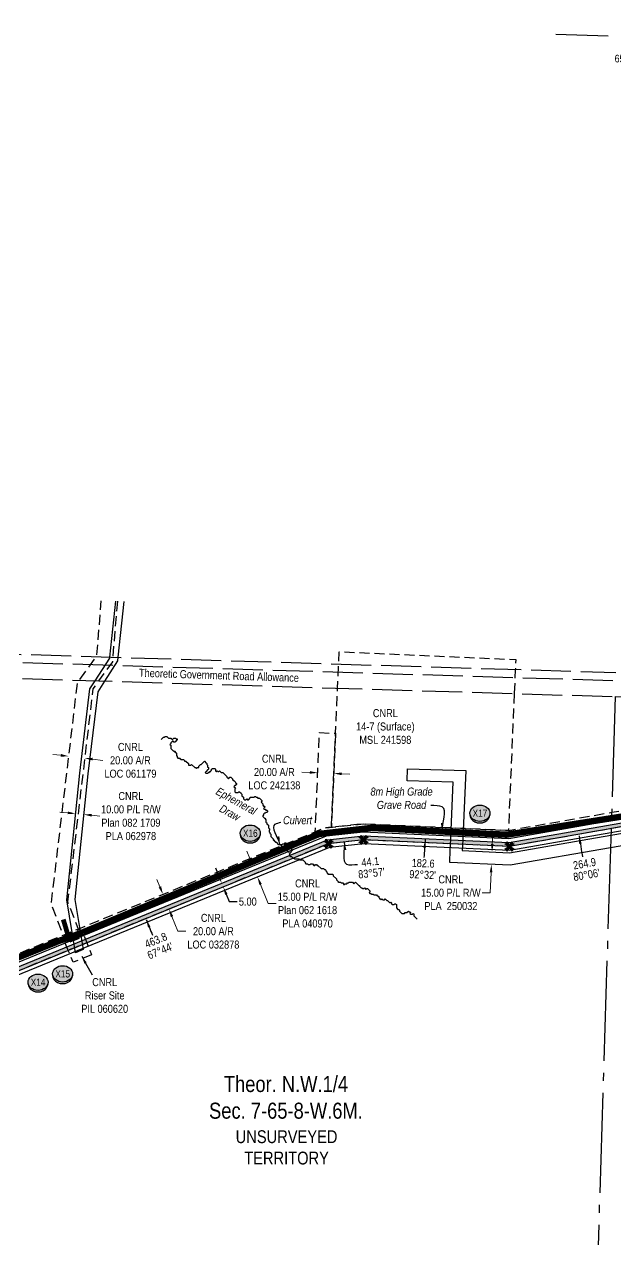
# Model space of a CAD drawing. Extents: x 355593 to 361635, y 6051593 to 6055416.
# Drawn here: x 357454 to 358194, y 6053814 to 6055332 of the extents above; entities that cross this region are included whole.
import ezdxf
from ezdxf.enums import TextEntityAlignment as Align

# ---------------------------------------------------------------- set-up
doc = ezdxf.new("R2010")
doc.units = 0
doc.header["$LTSCALE"] = 5
doc.header["$PDMODE"] = 34
doc.header["$PDSIZE"] = 0.03
for name, pattern in [('foc-ACCESSROAD', [3.75, 2.5, -1.25]), ('foc-QUARTERLINE', [33, 25, -3, 2, -3]), ('foc-TOPO-ephemeral', [6.25, 3.125, -0.625, 0.625, -0.625, 0.625, -0.625]), ('foc-UNSURVEYED', [12.5, 10, -2.5])]:
    doc.linetypes.add(name, pattern=pattern)
doc.layers.get('Defpoints').update_dxf_attribs({"color": 9})
for name, color, linetype in [('10', 1, 'Continuous'), ('9', 3, 'Continuous'), ('AS-ROADS', 254, 'Continuous'), ('C-AR', 13, 'foc-ACCESSROAD'), ('C-RW', 13, 'Continuous'), ('C-SYMBOL', 7, 'Continuous'), ('C-WS', 13, 'foc-ACCESSROAD'), ('C-WS-S', 8, 'Continuous'), ('L-BD', 7, 'Continuous'), ('L-MON', 1, 'Continuous'), ('L-QSEC', 8, 'foc-QUARTERLINE'), ('L-ROAD-T', 7, 'Continuous'), ('L-SECLBL', 7, 'Continuous'), ('L-UNS-T', 3, 'Continuous'), ('L-USEC', 7, 'foc-UNSURVEYED'), ('P-CROSSINGS', 250, 'Continuous'), ('P-PROPOSED', 10, 'Continuous'), ('P-PROPOSED-H', 21, 'Continuous'), ('P-TXT', 4, 'Continuous'), ('T-DRAW', 143, 'foc-TOPO-ephemeral'), ('T-WATER-T', 170, 'Continuous')]:
    doc.layers.add(name, color=color, linetype=linetype)
for name, color, linetype, lineweight in [('AS-GENERAL', 48, 'Continuous', 18), ('C-AR-T', 13, 'Continuous', 9), ('C-RW-T', 13, 'Continuous', 9), ('C-WS-T', 13, 'Continuous', 9), ('T-TEXT', 48, 'Continuous', 18)]:
    doc.layers.add(name, color=color, linetype=linetype, lineweight=lineweight)
doc.styles.add('175L', font='ARIALN.TTF', dxfattribs={"height": 20})
doc.styles.add('80CG', font='ARIALN.TTF', dxfattribs={"height": 10})
doc.styles.add('80L', font='ARIALN.TTF', dxfattribs={"height": 10})
doc.styles.add('80LS', font='ARIALNI.TTF', dxfattribs={"height": 10})
doc.styles.add('Crossing', font='ARIALN.TTF', dxfattribs={"height": 10})
doc.styles.add('foc-LtypeFont', font='ARIALN.TTF', dxfattribs={"height": 7.35})
doc.styles.add('SIMPLEX', font='ARIALN.TTF')
doc.linetypes.add('foc-TOPO-flowdirection-NOLINE', pattern='A,0,[">",foc-LtypeFont,S=0.3,R=0,X=0,Y=-0.945],-20,[">",foc-LtypeFont,S=0.3,R=0,X=0,Y=-0.945],0', length=20)
doc.dimstyles.new('Compass 5 000', dxfattribs={"dimscale": 5, "dimtxt": 9, "dimasz": 2, "dimexe": 0.2, "dimexo": 0.0625, "dimgap": 0.5, "dimtad": 0, "dimtih": 1, "dimtoh": 1, "dimzin": 0, "dimdsep": 46, "dimtxsty": '80CG', "dimcen": 0.1, "dimse1": 1, "dimse2": 1, "dimclrd": 256, "dimclrt": 256, "dimaunit": 1, "dimadec": 4, "dimazin": 0, "dimtfac": 0.06, "dimtofl": 0, "dimtmove": 0, "dimatfit": 1, "dimfxl": 0.2, "dimtolj": 1, "dimtzin": 0, "dimlwd": -1, "dimarcsym": 0})

# ---------------------------------------------------------------- blocks, each defined once
blk = doc.blocks.new('L-SECLBL')
at = {"layer": '9', "color": 7}
for p, q in [((-5.1, -27.8), (-12.3, -27.8)), ((20.7, -27.8), (13.5, -27.8))]:
    blk.add_line(p, q, dxfattribs=at)
at = {"layer": '10', "color": 2, "style": 'SIMPLEX'}
blk.add_attdef('SEC', text='', height=30, dxfattribs=at).set_placement((0, 0), align=Align.MIDDLE)
at = {"layer": '10', "color": 5, "style": '80L'}
blk.add_attdef('TWP', text='', height=9.5, dxfattribs=at).set_placement((-14.4, -27.4), align=Align.MIDDLE_RIGHT)
blk.add_attdef('RGE', text='', height=9.5, dxfattribs=at).set_placement((3.6, -27.4), align=Align.MIDDLE_CENTER)
blk.add_attdef('MER', text='', height=9.5, dxfattribs=at).set_placement((23.2, -27.4), align=Align.MIDDLE_LEFT)
blk = doc.blocks.new('*D419')
at = {"layer": 'C-AR-T', "transparency": 16777216}
for p, q in [((357624, 6054254.7), (357620.2, 6054263.9)), ((357639, 6054217.6), (357646.5, 6054199.2)), ((357646.5, 6054199.2), (357656.5, 6054199.2))]:
    blk.add_line(p, q, dxfattribs=at)
for points in [[(357625.5, 6054255.3), (357622.4, 6054254), (357627.7, 6054245.4)], [(357640.6, 6054218.2), (357637.5, 6054217), (357635.3, 6054226.9)]]:
    blk.add_solid(points, dxfattribs=at)
at = {"layer": 'Defpoints', "color": 0, "transparency": 16777216}
for p in [(357607.8, 6054237.3), (357635.3, 6054226.9), (357615.3, 6054218.8)]:
    blk.add_point(p, dxfattribs=at)
at = {"layer": 'C-AR-T', "transparency": 16777216, "insert": (357690.8, 6054199.2), "char_height": 10, "attachment_point": 5, "style": '80CG'}
blk.add_mtext('\\A1;CNRL\\P20.00 A/R\\PLOC 032878', dxfattribs=at)
blk = doc.blocks.new('*D423')
at = {"layer": 'C-AR-T', "transparency": 16777216}
for p, q in [((357500.2, 6054418.9), (357490.2, 6054420)), ((357539.9, 6054414.2), (357552.8, 6054412.6))]:
    blk.add_line(p, q, dxfattribs=at)
for points in [[(357500.4, 6054420.5), (357500, 6054417.2), (357510.1, 6054417.7)], [(357540.1, 6054415.8), (357539.7, 6054412.5), (357530, 6054415.3)]]:
    blk.add_solid(points, dxfattribs=at)
at = {"layer": 'Defpoints', "color": 0, "transparency": 16777216}
for p in [(357512.8, 6054440.1), (357532.6, 6054437.8), (357530, 6054415.3)]:
    blk.add_point(p, dxfattribs=at)
at = {"layer": 'C-AR-T', "transparency": 16777216, "insert": (357587.1, 6054412.6), "char_height": 10, "attachment_point": 5, "style": '80CG'}
blk.add_mtext('\\A1;CNRL\\P20.00 A/R\\PLOC 061179', dxfattribs=at)
blk = doc.blocks.new('*D427')
at = {"layer": 'C-AR-T', "transparency": 16777216}
for p, q in [((357811.3, 6054397.6), (357801.3, 6054398)), ((357851.2, 6054395.8), (357861.2, 6054395.4))]:
    blk.add_line(p, q, dxfattribs=at)
for points in [[(357811.4, 6054399.2), (357811.2, 6054395.9), (357821.3, 6054397.1)], [(357851.3, 6054397.5), (357851.2, 6054394.1), (357841.2, 6054396.2)]]:
    blk.add_solid(points, dxfattribs=at)
at = {"layer": 'Defpoints', "color": 0, "transparency": 16777216}
for p in [(357821.3, 6054397.1), (357821.5, 6054401.4), (357841.4, 6054400.5)]:
    blk.add_point(p, dxfattribs=at)
at = {"layer": 'C-AR-T', "transparency": 16777216, "insert": (357767, 6054398), "char_height": 10, "attachment_point": 5, "style": '80CG'}
blk.add_mtext('\\A1;CNRL\\P20.00 A/R\\PLOC 242138', dxfattribs=at)
blk = doc.blocks.new('*D434')
at = {"layer": 'C-RW-T', "transparency": 16777216}
for p, q in [((357736.5, 6054290.1), (357732.8, 6054299.4)), ((357749.7, 6054257.7), (357759.4, 6054233.9)), ((357759.4, 6054233.9), (357769.4, 6054233.9))]:
    blk.add_line(p, q, dxfattribs=at)
for points in [[(357738.1, 6054290.7), (357735, 6054289.5), (357740.3, 6054280.8)], [(357751.3, 6054258.3), (357748.2, 6054257.1), (357746, 6054267)]]:
    blk.add_solid(points, dxfattribs=at)
at = {"layer": 'Defpoints', "color": 0, "transparency": 16777216}
for p in [(357771.3, 6054293.5), (357777, 6054279.6), (357746, 6054267)]:
    blk.add_point(p, dxfattribs=at)
at = {"layer": 'C-RW-T', "transparency": 16777216, "insert": (357808.5, 6054233.9), "char_height": 10, "attachment_point": 5, "style": '80CG'}
blk.add_mtext('\\A1;CNRL\\P15.00 P/L R/W\\PPlan 062 1618\\PPLA 040970', dxfattribs=at)
blk = doc.blocks.new('*D439')
at = {"layer": 'C-RW-T', "transparency": 16777216}
for p, q in [((357508.9, 6054347.1), (357498.9, 6054348.1)), ((357538.7, 6054344), (357548.7, 6054343))]:
    blk.add_line(p, q, dxfattribs=at)
for points in [[(357509, 6054348.7), (357508.7, 6054345.4), (357518.8, 6054346.1)], [(357538.9, 6054345.7), (357538.5, 6054342.4), (357528.8, 6054345)]]:
    blk.add_solid(points, dxfattribs=at)
at = {"layer": 'Defpoints', "color": 0, "transparency": 16777216}
for p in [(357519.3, 6054350.4), (357529.2, 6054349.4), (357528.8, 6054345)]:
    blk.add_point(p, dxfattribs=at)
at = {"layer": 'C-RW-T', "transparency": 16777216, "insert": (357587.7, 6054343), "char_height": 10, "attachment_point": 5, "style": '80CG'}
blk.add_mtext('\\A1;CNRL\\P10.00 P/L R/W\\PPlan 082 1709\\PPLA 062978', dxfattribs=at)
blk = doc.blocks.new('*D443')
at = {"layer": 'C-RW-T', "transparency": 16777216}
for p, q in [((358039.4, 6054308.3), (358039.9, 6054318.2)), ((358037.8, 6054272.7), (358036.7, 6054247.3)), ((358036.7, 6054247.3), (358026.7, 6054247.3))]:
    blk.add_line(p, q, dxfattribs=at)
for points in [[(358037.7, 6054308.3), (358041.1, 6054308.2), (358039, 6054298.3)], [(358036.2, 6054272.8), (358039.5, 6054272.6), (358038.3, 6054282.7)]]:
    blk.add_solid(points, dxfattribs=at)
at = {"layer": 'Defpoints', "color": 0, "transparency": 16777216}
for p in [(358053.6, 6054297.6), (358038.3, 6054282.7), (358052.9, 6054282)]:
    blk.add_point(p, dxfattribs=at)
at = {"layer": 'C-RW-T', "transparency": 16777216, "insert": (357987.6, 6054247.3), "char_height": 10, "attachment_point": 5, "style": '80CG'}
blk.add_mtext('\\A1;CNRL\\P15.00 P/L R/W\\PPLA  250032', dxfattribs=at)
blk = doc.blocks.new('LABEL_ROAD_THEORETIC')
at = {"layer": 'L-ROAD-T', "style": '80L'}
blk.add_text('Theoretic Government Road Allowance', height=10, dxfattribs=at).set_placement((0, 0), align=Align.MIDDLE_CENTER)
blk = doc.blocks.new('xing2')
h = blk.add_hatch(color=50)
h.dxf.hatch_style = 1
edge = h.paths.add_edge_path()
edge.add_ellipse((0, 0), major_axis=(-12.5, 0), ratio=0.816297, start_angle=0, end_angle=360)
h = blk.add_hatch(color=250)
h.dxf.hatch_style = 1
edge = h.paths.add_edge_path()
edge.add_ellipse((0, -2), major_axis=(-12.5, 0), ratio=0.816297, start_angle=0, end_angle=180)
edge.add_line((12.5, -2), (12.5, 0))
edge.add_ellipse((0, 0), major_axis=(-12.5, 0), ratio=0.816297, start_angle=0, end_angle=180, ccw=False)
edge.add_line((-12.5, 0), (-12.5, -2))
at = {"color": 250}
blk.add_ellipse((0, 0), major_axis=(-12.5, 0), ratio=0.816297, dxfattribs=at)
blk.add_ellipse((0, -2), major_axis=(-12.5, 0), ratio=0.816297, start_param=0, end_param=3.141593, dxfattribs=at)
at = {"color": 250, "style": 'Crossing'}
blk.add_attdef('CROSSING', text='', height=9, dxfattribs=at).set_placement((0.1, 0), align=Align.MIDDLE_CENTER)
at = {"color": 250, "style": 'Crossing', "flags": 1}
for tag, p in [('OWNER', (0.1, -12.5)), ('DESCRIPTION', (0.1, -25.8)), ('LOCATION', (0.1, -39.3)), ('DWG_REF', (0.1, -52.8))]:
    blk.add_attdef(tag, text='', height=9, dxfattribs=at).set_placement(p, align=Align.MIDDLE_CENTER)
blk = doc.blocks.new('TEMP')
h = blk.add_hatch(color=255)
h.dxf.hatch_style = 1
h.paths.add_polyline_path([(0, 0.25), (-0.67, 1.15), (-0.67, 0.67), (-1.15, 0.67), (-0.25, 0), (-1.15, -0.67), (-0.67, -0.67), (-0.67, -1.15), (0, -0.25), (0.67, -1.15), (0.67, -0.67), (1.15, -0.67), (0.25, 0), (1.15, 0.67), (0.67, 0.67), (0.67, 1.15)])
h.paths.add_polyline_path([(0.57, 0.85), (0.57, 0.57), (0.85, 0.57), (0.08, 0), (0.85, -0.57), (0.57, -0.57), (0.57, -0.85), (0, -0.08), (-0.57, -0.85), (-0.57, -0.57), (-0.85, -0.57), (-0.08, 0), (-0.85, 0.57), (-0.57, 0.57), (-0.57, 0.85), (0, 0.08)], flags=16)
h = blk.add_hatch(color=1)
h.dxf.hatch_style = 1
h.paths.add_polyline_path([(0, 0.08), (-0.57, 0.85), (-0.57, 0.57), (-0.85, 0.57), (-0.08, 0), (-0.85, -0.57), (-0.57, -0.57), (-0.57, -0.85), (0, -0.08), (0.57, -0.85), (0.57, -0.57), (0.85, -0.57), (0.08, 0), (0.85, 0.57), (0.57, 0.57), (0.57, 0.85)])
at = {"color": 1}
for p, q in [((-0.08, 0), (0.08, 0)), ((0, 0.08), (0, -0.08))]:
    blk.add_line(p, q, dxfattribs=at)
at = {"color": 255, "flags": 128}
blk.add_lwpolyline([(-0.25, 0), (-1.15, 0.67), (-0.67, 0.67), (-0.67, 1.15), (0, 0.25), (0.67, 1.15), (0.67, 0.67), (1.15, 0.67), (0.25, 0), (1.15, -0.67), (0.67, -0.67), (0.67, -1.15), (0, -0.25), (-0.67, -1.15), (-0.67, -0.67), (-1.15, -0.67)], close=True, dxfattribs=at)
at = {"color": 1, "flags": 128}
blk.add_lwpolyline([(-0.08, 0), (-0.85, 0.57), (-0.57, 0.57), (-0.57, 0.85), (0, 0.08), (0.57, 0.85), (0.57, 0.57), (0.85, 0.57), (0.08, 0), (0.85, -0.57), (0.57, -0.57), (0.57, -0.85), (0, -0.08), (-0.57, -0.85), (-0.57, -0.57), (-0.85, -0.57)], close=True, dxfattribs=at)
blk = doc.blocks.new('*D481')
at = {"layer": 'Defpoints', "color": 0, "transparency": 16777216}
for p in [(357717.2, 6054265.8), (357719.1, 6054261.2), (357703.1, 6054254.7)]:
    blk.add_point(p, dxfattribs=at)
at = {"layer": 'P-TXT', "transparency": 16777216}
for p, q in [((357697.5, 6054268.6), (357693.7, 6054277.8)), ((357706.9, 6054245.4), (357710.7, 6054236.2)), ((357710.7, 6054236.2), (357720.7, 6054236.2))]:
    blk.add_line(p, q, dxfattribs=at)
for points in [[(357699, 6054269.2), (357695.9, 6054267.9), (357701.2, 6054259.3)], [(357708.5, 6054246), (357705.4, 6054244.8), (357703.1, 6054254.7)]]:
    blk.add_solid(points, dxfattribs=at)
at = {"layer": 'P-TXT', "transparency": 16777216, "insert": (357733.8, 6054236.2), "char_height": 10, "attachment_point": 5, "style": '80CG'}
blk.add_mtext('\\A1;5.00', dxfattribs=at)

msp = doc.modelspace()

# ---------------------------------------------------------------- hatches: boundary and pattern name
at = {"layer": 'P-PROPOSED-H'}
h = msp.add_hatch(color=256, dxfattribs=at)
h.dxf.hatch_style = 1
h.paths.add_polyline_path([(358890.644, 6054837.913), (358775.776, 6054680.894), (358719.363, 6054595.314), (358720.642, 6054582.102), (358726.752, 6054444.2), (358706.763, 6054443.653), (358700.924, 6054575.443), (358552.306, 6054439.338), (358502.568, 6054408.773), (358321.722, 6054350.661), (358060.822, 6054305.104), (357878.506, 6054313.182), (357834.693, 6054308.537), (357405.628, 6054132.847), (357201.32, 6054051.822), (357181.661, 6054011.606), (357181.705, 6053981.57), (357208.46, 6053935.181), (357209.254, 6053873.111), (357175.646, 6053813.023), (357155.589, 6053713.558), (357155.871, 6053613.069), (357120.248, 6053539.783), (356976.329, 6053459.385), (356862.534, 6053416.883), (356729.817, 6053324.812), (356485.668, 6053085.555), (356387.542, 6052979.833), (356315.907, 6052954.251), (356311.858, 6052958.113), (356384.71, 6052984.129), (356482.085, 6053089.042), (356726.621, 6053328.678), (356860.199, 6053421.347), (356974.224, 6053463.934), (357116.439, 6053543.381), (357150.87, 6053614.213), (357150.589, 6053714.05), (357170.901, 6053814.779), (357204.239, 6053874.384), (357203.479, 6053933.813), (357176.708, 6053980.229), (357176.661, 6054012.759), (357197.679, 6054055.755), (357403.759, 6054137.483), (357833.458, 6054313.432), (357878.352, 6054318.192), (358060.499, 6054310.122), (358320.522, 6054355.526), (358500.465, 6054413.348), (358549.282, 6054443.347), (358705.443, 6054586.36), (358711.539, 6054448.784), (358721.533, 6054449.058), (358715.654, 6054581.751), (358714.218, 6054596.591), (358771.67, 6054683.747), (358889.198, 6054844.402), (359006.559, 6054780.171), (359037.105, 6054799.378), (359044.215, 6054812.219), (359048.588, 6054809.798), (359040.855, 6054795.831), (359006.734, 6054774.377)])

# ---------------------------------------------------------------- linework, layer by layer
at = {"layer": 'AS-GENERAL', "const_width": 1.5, "flags": 128}
msp.add_lwpolyline([(357773.907, 6054307.759), (357785.88, 6054297.243)], dxfattribs=at)
at = {"layer": 'AS-ROADS', "flags": 128}
for points, const_width in [([(357795.212, 6054309.259), (357823.298, 6054320.771), (357888.188, 6054328.219), (358057.093, 6054319.756), (358237.56, 6054348.152)], 8), ([(357527.892, 6054197.923), (357780.067, 6054302.774)], 8), ([(357780.067, 6054302.774), (357795.212, 6054309.259)], 8), ([(357503.189, 6054213.906), (357509.995, 6054191.223)], 6), ([(357498.965, 6054187.626), (357509.231, 6054190.945), (357527.892, 6054197.923)], 8), ([(357195.567, 6054035.741), (357204.32, 6054053.414), (357216.576, 6054077.467), (357248.826, 6054086.446), (357498.965, 6054187.626)], 8)]:
    msp.add_lwpolyline(points, dxfattribs=dict(at, const_width=const_width))
at = {"layer": 'C-AR', "flags": 128}
for points in [[(358188.158, 6054327.339), (358060.822, 6054305.104), (357878.506, 6054313.182), (357834.693, 6054308.537), (357533.764, 6054185.31), (357527.88, 6054182.902), (357518.385, 6054179.014), (357510.635, 6054175.842), (357405.628, 6054132.847), (357388.175, 6054125.921), (357361.649, 6054115.395), (357357.644, 6054113.806), (357214.604, 6054057.042), (357195.244, 6054049.36), (357176.617, 6054042.446), (357169.187, 6054039.079), (357188.434, 6054057.524), (357207.701, 6054075.815), (357354.274, 6054133.98), (357358.278, 6054135.569), (357388.808, 6054147.685), (357398.152, 6054151.392), (357504.287, 6054194.849), (357515.06, 6054199.261), (357522.799, 6054202.428), (357524.555, 6054203.147), (357829.751, 6054328.121), (357877.892, 6054333.223), (358059.53, 6054325.176), (358188.748, 6054347.74), (358316.92, 6054370.121), (358494.156, 6054427.072), (358540.34, 6054455.453), (358572.18, 6054484.622), (358604.131, 6054513.901), (358699.153, 6054600.985), (358743.415, 6054668.109), (358759.359, 6054692.32), (358870.953, 6054844.877), (358875.766, 6054851.45), (358878.05, 6054850.52), (358893.621, 6054841.982), (358888.681, 6054835.23), (358775.776, 6054680.894), (358720.287, 6054596.717), (358714.399, 6054587.784), (358700.933, 6054575.451), (358632.851, 6054513.095), (358600.881, 6054483.816), (358552.306, 6054439.338), (358502.568, 6054408.773), (358321.722, 6054350.661), (358188.158, 6054327.339)], [(357843.47, 6054446.412), (357838.326, 6054329.03), (357829.751, 6054328.121), (357818.004, 6054323.311), (357823.496, 6054447.291), (357843.47, 6054446.412)]]:
    msp.add_lwpolyline(points, close=True, dxfattribs=at)
msp.add_lwpolyline([(357570.77, 6054611.176), (357564.992, 6054541.471), (357564.524, 6054535.822), (357547.303, 6054511.832), (357540.253, 6054502.016), (357508.651, 6054235.973), (357522.101, 6054200.903), (357514.354, 6054197.752), (357503.571, 6054193.367), (357488.208, 6054233.425), (357521.006, 6054509.495), (357523.213, 6054512.567), (357544.413, 6054542.099), (357545.05, 6054542.99), (357550.752, 6054611.786)], dxfattribs=at)
at = {"layer": 'C-RW'}
for points in [[(357401.831, 6054142.447), (357832.218, 6054318.444), (357878.191, 6054323.296), (358060.149, 6054315.15), (358187.568, 6054337.339), (358355.08, 6054366.51), (358480.437, 6054406.726), (358546.32, 6054447.171), (358708.822, 6054591.415), (358769.651, 6054683.603), (358882.235, 6054836.825), (358895.502, 6054829.557), (358781.959, 6054675.029), (358720.251, 6054581.51), (358701.396, 6054564.774), (358555.288, 6054435.081), (358486.741, 6054393.001), (358358.674, 6054351.915), (358187.689, 6054322.14), (358187.689, 6054322.14), (358061.112, 6054300.097), (357878.645, 6054308.265), (357835.916, 6054303.756), (357407.431, 6054128.536)], [(357578.812, 6054610.931), (357571.538, 6054541.271), (357571.061, 6054536.7), (357554.824, 6054511.602), (357546.181, 6054498.25), (357533.972, 6054395.696), (357517.838, 6054238.817), (357523.859, 6054201.618), (357525.497, 6054191.492), (357527.136, 6054181.365), (357527.955, 6054176.301), (357518.451, 6054172.436), (357517.632, 6054177.5), (357515.993, 6054187.626), (357514.354, 6054197.752), (357507.755, 6054238.525), (357524.033, 6054396.798), (357536.525, 6054501.735), (357543.144, 6054511.959), (357561.364, 6054540.121), (357561.517, 6054541.577), (357568.79, 6054611.236)], [(358361.962, 6054333.943), (358187.104, 6054303.478), (358061.772, 6054281.642), (357986.113, 6054284.993), (357986.81, 6054300.729), (357987.031, 6054305.723), (357987.474, 6054315.711), (357987.916, 6054325.699), (357990.562, 6054385.444), (357932.957, 6054387.197), (357933.414, 6054402.191), (358006.221, 6054399.973), (358002.9, 6054325), (358002.458, 6054315.012), (358002.015, 6054305.024), (358001.794, 6054300.03), (358060.677, 6054297.282), (358187.595, 6054319.135), (358358.363, 6054348.537)]]:
    msp.add_lwpolyline(points, dxfattribs=at)
at = {"layer": 'C-WS', "flags": 128}
for points in [[(358066.813, 6054496.009), (358059.489, 6054325.178), (357877.892, 6054333.223), (357838.326, 6054329.03), (357843.47, 6054446.412), (357845.964, 6054502.728), (357847.3, 6054532.866), (357847.982, 6054548.272), (358068.695, 6054538.495), (358068.148, 6054526.147), (358066.813, 6054496.009)], [(357538.673, 6054169.868), (357515.525, 6054160.451), (357511.758, 6054169.714), (357509.874, 6054174.345), (357506.107, 6054183.606), (357515.993, 6054187.626), (357525.497, 6054191.492), (357529.258, 6054193.02), (357533.025, 6054183.76), (357534.908, 6054179.128), (357538.673, 6054169.868)]]:
    msp.add_lwpolyline(points, close=True, dxfattribs=at)
at = {"layer": 'L-QSEC'}
for p, q in [((358118.862, 6055319.258), (358184.354, 6055317.263)), ((358193.012, 6054492.174), (358168.782, 6053718.214))]:
    msp.add_line(p, q, dxfattribs=at)
at = {"layer": 'L-USEC'}
for p, q in [((357400.576, 6054546.491), (358193.956, 6054522.324)), ((357390.213, 6054536.749), (358193.624, 6054512.278)), ((357389.58, 6054516.646), (358193.012, 6054492.174)), ((358193.012, 6054492.174), (358995.878, 6054467.441))]:
    msp.add_line(p, q, dxfattribs=at)
at = {"layer": 'T-DRAW', "flags": 128}
msp.add_lwpolyline([(357625.5, 6054438.5), (357628.5, 6054441.5), (357629.5, 6054441.5), (357630.5, 6054442.5), (357632.5, 6054442.5), (357634.5, 6054440.5), (357637.5, 6054440.5), (357639.5, 6054438.5), (357641.5, 6054440.5), (357643.5, 6054440.5), (357644.5, 6054439.5), (357645.5, 6054439.5), (357645.5, 6054438.5), (357642.5, 6054435.5), (357641.5, 6054435.5), (357640.5, 6054436.5), (357639.5, 6054436.5), (357637.5, 6054434.5), (357637.5, 6054433.5), (357636.5, 6054432.5), (357637.5, 6054431.5), (357637.5, 6054427.5), (357640.5, 6054424.5), (357641.5, 6054424.5), (357644.5, 6054421.5), (357644.5, 6054418.5), (357645.5, 6054417.5), (357645.5, 6054416.5), (357646.5, 6054415.5), (357648.5, 6054415.5), (357650.5, 6054413.5), (357653.5, 6054413.5), (357654.5, 6054412.5), (357654.5, 6054411.5), (357656.5, 6054411.5), (357659.5, 6054408.5), (357659.5, 6054406.5), (357662.5, 6054406.5), (357663.5, 6054407.5), (357667.5, 6054403.5), (357668.5, 6054403.5), (357669.5, 6054402.5), (357670.5, 6054403.5), (357672.5, 6054403.5), (357672.5, 6054405.5), (357674.5, 6054407.5), (357675.5, 6054407.5), (357679.5, 6054411.5), (357682.5, 6054408.5), (357682.5, 6054407.5), (357683.5, 6054406.5), (357683.5, 6054404.5), (357684.5, 6054403.5), (357684.5, 6054401.5), (357680.5, 6054397.5), (357681.5, 6054396.5), (357683.5, 6054396.5), (357684.5, 6054397.5), (357685.5, 6054397.5), (357686.5, 6054398.5), (357687.5, 6054398.5), (357687.5, 6054399.5), (357688.5, 6054400.5), (357688.5, 6054401.5), (357689.5, 6054402.5), (357692.5, 6054402.5), (357693.5, 6054401.5), (357693.5, 6054399.5), (357694.5, 6054398.5), (357695.5, 6054399.5), (357696.5, 6054398.5), (357697.5, 6054398.5), (357698.5, 6054399.5), (357700.5, 6054397.5), (357702.5, 6054397.5), (357707.5, 6054392.5), (357707.5, 6054391.5), (357709.5, 6054389.5), (357711.5, 6054391.5), (357712.5, 6054391.5), (357714.5, 6054389.5), (357714.5, 6054388.5), (357715.5, 6054387.5), (357716.5, 6054387.5), (357718.5, 6054385.5), (357718.5, 6054384.5), (357719.5, 6054383.5), (357719.5, 6054382.5), (357716.5, 6054379.5), (357718.5, 6054377.5), (357717.5, 6054376.5), (357717.5, 6054373.5), (357718.5, 6054372.5), (357721.5, 6054372.5), (357722.5, 6054373.5), (357723.5, 6054373.5), (357726.5, 6054370.5), (357726.5, 6054368.5), (357728.5, 6054366.5), (357728.5, 6054364.5), (357729.5, 6054363.5), (357731.5, 6054363.5), (357732.5, 6054364.5), (357733.5, 6054363.5), (357734.5, 6054363.5), (357737.5, 6054366.5), (357741.5, 6054366.5), (357742.5, 6054367.5), (357743.5, 6054367.5), (357744.5, 6054366.5), (357745.5, 6054366.5), (357746.5, 6054365.5), (357748.5, 6054365.5), (357751.5, 6054362.5), (357751.5, 6054361.5), (357750.5, 6054360.5), (357752.5, 6054358.5), (357752.5, 6054356.5), (357753.5, 6054355.5), (357754.5, 6054355.5), (357755.5, 6054354.5), (357753.5, 6054352.5), (357754.5, 6054351.5), (357755.5, 6054351.5), (357756.5, 6054350.5), (357757.5, 6054350.5), (357758.5, 6054349.5), (357758.5, 6054348.5), (357757.5, 6054347.5), (357756.5, 6054347.5), (357755.5, 6054346.5), (357754.5, 6054346.5), (357753.5, 6054345.5), (357753.5, 6054344.5), (357752.5, 6054343.5), (357752.5, 6054342.5), (357754.5, 6054340.5), (357755.5, 6054340.5), (357755.5, 6054339.5), (357756.5, 6054338.5), (357756.5, 6054335.5), (357757.5, 6054334.5), (357757.5, 6054333.5), (357759.5, 6054331.5), (357759.5, 6054328.5), (357761.5, 6054326.5), (357760.5, 6054325.5), (357760.5, 6054323.5), (357761.5, 6054322.5), (357761.5, 6054321.5), (357762.5, 6054320.5), (357762.5, 6054317.5), (357765.5, 6054314.5), (357765.5, 6054313.5), (357768.5, 6054310.5), (357769.5, 6054310.5), (357770.5, 6054309.5), (357770.5, 6054308.5), (357771.5, 6054308.5), (357772.5, 6054307.5), (357776.5, 6054307.5), (357777.5, 6054308.5), (357779.5, 6054308.5), (357780.5, 6054309.5), (357781.5, 6054309.5), (357788.5, 6054302.5), (357788.5, 6054301.5), (357789.5, 6054300.5), (357787.5, 6054298.5), (357787.5, 6054297.5), (357785.5, 6054295.5), (357786.5, 6054294.5), (357786.5, 6054294.204), (357786.5, 6054293.5), (357787.5, 6054292.5), (357788.5, 6054292.5), (357790.5, 6054290.5), (357790.644, 6054290.5), (357791.5, 6054290.5), (357792.5, 6054289.5), (357797.5, 6054289.5), (357798.5, 6054288.5), (357802.5, 6054288.5), (357805.5, 6054285.5), (357805.5, 6054284.5), (357806.5, 6054283.5), (357808.5, 6054283.5), (357809.5, 6054282.5), (357811.5, 6054282.5), (357812.5, 6054283.5), (357814.5, 6054283.5), (357816.5, 6054281.5), (357817.5, 6054281.5), (357818.5, 6054282.5), (357819.5, 6054282.5), (357820.5, 6054281.5), (357821.5, 6054281.5), (357825.5, 6054277.5), (357828.5, 6054277.5), (357829.5, 6054276.5), (357830.5, 6054276.5), (357831.5, 6054275.5), (357831.5, 6054274.5), (357832.5, 6054273.5), (357832.5, 6054272.5), (357834.5, 6054270.5), (357839.5, 6054270.5), (357840.5, 6054269.5), (357840.5, 6054268.5), (357844.5, 6054264.5), (357844.5, 6054263.5), (357847.5, 6054260.5), (357849.5, 6054260.5), (357850.5, 6054259.5), (357852.5, 6054259.5), (357853.5, 6054258.5), (357853.5, 6054257.5), (357854.5, 6054257.5), (357855.5, 6054258.5), (357857.5, 6054258.5), (357858.5, 6054259.5), (357859.5, 6054259.5), (357860.5, 6054260.5), (357864.5, 6054260.5), (357866.5, 6054258.5), (357868.5, 6054260.5), (357872.5, 6054256.5), (357873.5, 6054256.5), (357873.5, 6054255.5), (357875.5, 6054253.5), (357876.5, 6054253.5), (357877.5, 6054252.5), (357878.5, 6054252.5), (357879.5, 6054253.5), (357881.5, 6054251.5), (357882.5, 6054252.5), (357883.5, 6054252.5), (357886.5, 6054249.5), (357886.5, 6054248.5), (357885.5, 6054247.5), (357886.5, 6054246.5), (357887.5, 6054246.5), (357888.5, 6054245.5), (357890.5, 6054245.5), (357891.5, 6054244.5), (357894.5, 6054244.5), (357895.5, 6054243.5), (357896.5, 6054243.5), (357897.5, 6054242.5), (357897.5, 6054241.5), (357898.5, 6054240.5), (357898.5, 6054239.5), (357899.5, 6054239.5), (357900.5, 6054238.5), (357901.5, 6054239.5), (357902.5, 6054238.5), (357904.5, 6054238.5), (357905.5, 6054239.5), (357907.5, 6054237.5), (357908.5, 6054237.5), (357911.5, 6054234.5), (357912.5, 6054235.5), (357913.5, 6054234.5), (357913.5, 6054233.5), (357914.5, 6054232.5), (357916.5, 6054232.5), (357917.5, 6054233.5), (357918.5, 6054233.5), (357919.5, 6054232.5), (357919.5, 6054228.5), (357921.5, 6054226.5), (357922.5, 6054226.5), (357923.5, 6054225.5), (357923.5, 6054224.5), (357926.5, 6054221.5), (357929.5, 6054221.5), (357930.5, 6054222.5), (357932.5, 6054222.5), (357934.5, 6054224.5), (357935.5, 6054223.5), (357936.5, 6054223.5), (357937.5, 6054222.5), (357936.5, 6054221.5), (357937.5, 6054220.5), (357939.5, 6054220.5), (357940.5, 6054221.5), (357941.5, 6054220.5), (357941.5, 6054218.5), (357945.5, 6054214.5)], dxfattribs=at)
at = {"layer": 'T-DRAW', "linetype": 'foc-TOPO-flowdirection-NOLINE', "flags": 128}
msp.add_lwpolyline([(357630.5, 6054442.5), (357632.5, 6054442.5), (357634.5, 6054440.5), (357637.5, 6054440.5), (357639.5, 6054438.5), (357641.5, 6054440.5), (357643.5, 6054440.5), (357644.5, 6054439.5), (357645.5, 6054439.5), (357645.5, 6054438.5), (357642.5, 6054435.5), (357641.5, 6054435.5), (357640.5, 6054436.5), (357639.5, 6054436.5), (357637.5, 6054434.5), (357637.5, 6054433.5), (357636.5, 6054432.5), (357637.5, 6054431.5), (357637.5, 6054427.5), (357640.5, 6054424.5), (357641.5, 6054424.5), (357644.5, 6054421.5), (357644.5, 6054418.5), (357645.5, 6054417.5), (357645.5, 6054416.5), (357646.5, 6054415.5), (357648.5, 6054415.5), (357650.5, 6054413.5), (357653.5, 6054413.5), (357654.5, 6054412.5), (357654.5, 6054411.5), (357656.5, 6054411.5), (357659.5, 6054408.5), (357659.5, 6054406.5), (357662.5, 6054406.5), (357663.5, 6054407.5), (357667.5, 6054403.5), (357668.5, 6054403.5), (357669.5, 6054402.5), (357670.5, 6054403.5), (357672.5, 6054403.5), (357672.5, 6054405.5), (357674.5, 6054407.5), (357675.5, 6054407.5), (357679.5, 6054411.5), (357682.5, 6054408.5), (357682.5, 6054407.5), (357683.5, 6054406.5), (357683.5, 6054404.5), (357684.5, 6054403.5), (357684.5, 6054401.5), (357680.5, 6054397.5), (357681.5, 6054396.5), (357683.5, 6054396.5), (357684.5, 6054397.5), (357685.5, 6054397.5), (357686.5, 6054398.5), (357687.5, 6054398.5), (357687.5, 6054399.5), (357688.5, 6054400.5), (357688.5, 6054401.5), (357689.5, 6054402.5), (357692.5, 6054402.5), (357693.5, 6054401.5), (357693.5, 6054399.5), (357694.5, 6054398.5), (357695.5, 6054399.5), (357696.5, 6054398.5), (357697.5, 6054398.5), (357698.5, 6054399.5), (357700.5, 6054397.5), (357702.5, 6054397.5), (357707.5, 6054392.5), (357707.5, 6054391.5), (357709.5, 6054389.5), (357711.5, 6054391.5), (357712.5, 6054391.5), (357714.5, 6054389.5), (357714.5, 6054388.5), (357715.5, 6054387.5), (357716.5, 6054387.5), (357718.5, 6054385.5), (357718.5, 6054384.5), (357719.5, 6054383.5), (357719.5, 6054382.5), (357716.5, 6054379.5), (357718.5, 6054377.5), (357717.5, 6054376.5), (357717.5, 6054373.5), (357718.5, 6054372.5), (357721.5, 6054372.5), (357722.5, 6054373.5), (357723.5, 6054373.5), (357726.5, 6054370.5), (357726.5, 6054368.5), (357728.5, 6054366.5), (357728.5, 6054364.5), (357729.5, 6054363.5), (357731.5, 6054363.5), (357732.5, 6054364.5), (357733.5, 6054363.5), (357734.5, 6054363.5), (357737.5, 6054366.5), (357741.5, 6054366.5), (357742.5, 6054367.5), (357743.5, 6054367.5), (357744.5, 6054366.5), (357745.5, 6054366.5), (357746.5, 6054365.5), (357748.5, 6054365.5), (357751.5, 6054362.5), (357751.5, 6054361.5), (357750.5, 6054360.5), (357752.5, 6054358.5), (357752.5, 6054356.5), (357753.5, 6054355.5), (357754.5, 6054355.5), (357755.5, 6054354.5), (357753.5, 6054352.5), (357754.5, 6054351.5), (357755.5, 6054351.5), (357756.5, 6054350.5), (357757.5, 6054350.5), (357758.5, 6054349.5), (357758.5, 6054348.5), (357757.5, 6054347.5), (357756.5, 6054347.5), (357755.5, 6054346.5), (357754.5, 6054346.5), (357753.5, 6054345.5), (357753.5, 6054344.5), (357752.5, 6054343.5), (357752.5, 6054342.5), (357754.5, 6054340.5), (357755.5, 6054340.5), (357755.5, 6054339.5), (357756.5, 6054338.5), (357756.5, 6054335.5), (357757.5, 6054334.5), (357757.5, 6054333.5), (357759.5, 6054331.5), (357759.5, 6054328.5), (357761.5, 6054326.5), (357760.5, 6054325.5), (357760.5, 6054323.5), (357761.5, 6054322.5), (357761.5, 6054321.5), (357762.5, 6054320.5), (357762.5, 6054317.5), (357765.5, 6054314.5), (357765.5, 6054313.5), (357768.5, 6054310.5), (357769.5, 6054310.5), (357770.5, 6054309.5), (357770.5, 6054308.5), (357771.5, 6054308.5), (357772.5, 6054307.5), (357776.5, 6054307.5), (357777.5, 6054308.5), (357779.5, 6054308.5), (357780.5, 6054309.5), (357781.5, 6054309.5), (357788.5, 6054302.5), (357788.5, 6054301.5), (357789.5, 6054300.5), (357787.5, 6054298.5), (357787.5, 6054297.5), (357785.5, 6054295.5), (357786.5, 6054294.5), (357786.5, 6054294.204), (357786.5, 6054293.5), (357787.5, 6054292.5), (357788.5, 6054292.5), (357790.5, 6054290.5), (357790.644, 6054290.5), (357791.5, 6054290.5), (357792.5, 6054289.5), (357797.5, 6054289.5), (357798.5, 6054288.5), (357802.5, 6054288.5), (357805.5, 6054285.5), (357805.5, 6054284.5), (357806.5, 6054283.5), (357808.5, 6054283.5), (357809.5, 6054282.5), (357811.5, 6054282.5), (357812.5, 6054283.5), (357814.5, 6054283.5), (357816.5, 6054281.5), (357817.5, 6054281.5), (357818.5, 6054282.5), (357819.5, 6054282.5), (357820.5, 6054281.5), (357821.5, 6054281.5), (357825.5, 6054277.5), (357828.5, 6054277.5), (357829.5, 6054276.5), (357830.5, 6054276.5), (357831.5, 6054275.5), (357831.5, 6054274.5), (357832.5, 6054273.5), (357832.5, 6054272.5), (357834.5, 6054270.5), (357839.5, 6054270.5), (357840.5, 6054269.5), (357840.5, 6054268.5), (357844.5, 6054264.5), (357844.5, 6054263.5), (357847.5, 6054260.5), (357849.5, 6054260.5), (357850.5, 6054259.5), (357852.5, 6054259.5), (357853.5, 6054258.5), (357853.5, 6054257.5), (357854.5, 6054257.5), (357855.5, 6054258.5), (357857.5, 6054258.5), (357858.5, 6054259.5), (357859.5, 6054259.5), (357860.5, 6054260.5), (357864.5, 6054260.5), (357866.5, 6054258.5), (357868.5, 6054260.5), (357872.5, 6054256.5), (357873.5, 6054256.5), (357873.5, 6054255.5), (357875.5, 6054253.5), (357876.5, 6054253.5), (357877.5, 6054252.5), (357878.5, 6054252.5), (357879.5, 6054253.5), (357881.5, 6054251.5), (357882.5, 6054252.5), (357883.5, 6054252.5), (357886.5, 6054249.5), (357886.5, 6054248.5), (357885.5, 6054247.5), (357886.5, 6054246.5), (357887.5, 6054246.5), (357888.5, 6054245.5), (357890.5, 6054245.5), (357891.5, 6054244.5), (357894.5, 6054244.5), (357895.5, 6054243.5), (357896.5, 6054243.5), (357897.5, 6054242.5), (357897.5, 6054241.5), (357898.5, 6054240.5), (357898.5, 6054239.5), (357899.5, 6054239.5), (357900.5, 6054238.5), (357901.5, 6054239.5), (357902.5, 6054238.5), (357904.5, 6054238.5), (357905.5, 6054239.5), (357907.5, 6054237.5), (357908.5, 6054237.5), (357911.5, 6054234.5), (357912.5, 6054235.5), (357913.5, 6054234.5), (357913.5, 6054233.5), (357914.5, 6054232.5), (357916.5, 6054232.5), (357917.5, 6054233.5), (357918.5, 6054233.5), (357919.5, 6054232.5), (357919.5, 6054228.5), (357921.5, 6054226.5), (357922.5, 6054226.5), (357923.5, 6054225.5), (357923.5, 6054224.5), (357926.5, 6054221.5), (357929.5, 6054221.5), (357930.5, 6054222.5), (357932.5, 6054222.5), (357934.5, 6054224.5), (357935.5, 6054223.5), (357936.5, 6054223.5), (357937.5, 6054222.5), (357936.5, 6054221.5), (357937.5, 6054220.5), (357939.5, 6054220.5), (357940.5, 6054221.5), (357941.5, 6054220.5), (357941.5, 6054218.5), (357945.5, 6054214.5)], dxfattribs=at)

# ---------------------------------------------------------------- block references
at = {"layer": 'C-WS-S', "rotation": 358.1410147743071}
msp.add_blockref('LABEL_ROAD_THEORETIC', (357697.785, 6054518.761), dxfattribs=at)
at = {"layer": 'L-MON', "xscale": 4.998390000000001, "yscale": 4.998390000000001, "zscale": 4.998390000000001}
for p in [(357878.506, 6054313.182), (357834.693, 6054308.537), (358060.822, 6054305.104)]:
    msp.add_blockref('TEMP', p, dxfattribs=at)
at = {"layer": 'L-SECLBL', "xscale": 0.9996701900000002, "yscale": 0.9996701900000002, "zscale": 0.9996701900000002}
msp.add_blockref('L-SECLBL', (358218.816, 6055316.213), dxfattribs=at).add_auto_attribs({'SEC': '18', 'TWP': '65', 'RGE': '8', 'MER': '6'})
at = {"layer": 'P-CROSSINGS', "xscale": 0.9993561036840004, "yscale": 0.9993561036840004, "zscale": 0.9993561036840004}
for p, values in [((358023.856, 6054346.59), {'CROSSING': 'X17'}), ((357502.352, 6054146.031), {'CROSSING': 'X15'}), ((357471.616, 6054135.576), {'CROSSING': 'X14'})]:
    msp.add_blockref('xing2', p, dxfattribs=at).add_auto_attribs(values)

# ---------------------------------------------------------------- texts
at = {"layer": 'C-SYMBOL', "color": 3, "insert": (357781.478, 6054018.495), "char_height": 19.99342, "width": 190.43746, "attachment_point": 2, "style": '175L'}
msp.add_mtext('Theor. N.W.1/4\\PSec. 7-65-8-W.6M.', dxfattribs=at)
at = {"layer": 'C-WS-T', "attachment_point": 5, "style": '80CG'}
for s, insert, char_height in [('\\A1;CNRL\\P14-7 (Surface)\\PMSL 241598', (357905.71, 6054454.836), 9.99671), ('\\A1;CNRL\\PRiser Site\\PPIL 060620', (357554.957, 6054118.995), 9.9967)]:
    msp.add_mtext(s, dxfattribs=dict(at, insert=insert, char_height=char_height))
at = {"layer": 'L-BD', "style": '80L'}
for s, rotation, p in [('44.1', 6.051919, (357886.857, 6054286.038)), ('182.6', 357.46305, (357952.943, 6054284.166)), ('264.9', 9.904898, (358154.649, 6054283.659)), ("83°57'", 6.051919, (357888.358, 6054271.872)), ("92°32'", 357.46305, (357952.313, 6054269.935)), ("80°06'", 9.904898, (358157.099, 6054269.625)), ('463.8', 22.267716, (357618.922, 6054188.027)), ("67°44'", 22.267716, (357624.32, 6054174.844))]:
    msp.add_text(s, height=9.9968, rotation=rotation, dxfattribs=at).set_placement(p, align=Align.MIDDLE_CENTER)
at = {"layer": 'L-UNS-T', "color": 3, "insert": (357782.257, 6053929.249), "char_height": 15.99474, "attachment_point": 5, "style": '80L'}
msp.add_mtext_dynamic_manual_height_columns('UNSURVEYED TERRITORY', width=126.41375, gutter_width=47.5, heights=[0], dxfattribs=at)
at = {"layer": 'T-TEXT', "char_height": 9.9967, "attachment_point": 2, "style": '80LS'}
for s, insert, width in [('8m High Grade\\PGrave Road', (357925.961, 6054378.627), 77.46871), ('Culvert', (357796.041, 6054342.834), 36.81364)]:
    msp.add_mtext(s, dxfattribs=dict(at, insert=insert, width=width))

# ---------------------------------------------------------------- dimensions: what is measured, and where the dimension line sits
at = {"layer": 'C-AR-T'}
for base, p1, p2, angle, text, picture, middle in [((357529.956, 6054415.33), (357512.765, 6054440.131), (357532.622, 6054437.772), 353.225825, 'CNRL\\P20.00 A/R\\PLOC 061179', '*D423', (357587.087, 6054412.619)), ((357635.27, 6054226.879), (357607.799, 6054237.293), (357615.333, 6054218.77), 292.132833, 'CNRL\\P20.00 A/R\\PLOC 032878', '*D419', (357690.829, 6054199.232))]:
    dim = msp.add_linear_dim(base=base, p1=p1, p2=p2, angle=angle, text=text, dimstyle='Compass 5 000', dxfattribs=at)
    dim.commit()
    dim.dimension.update_dxf_attribs({"geometry": picture, "text_midpoint": middle, "dimtype": 161})
dim = msp.add_aligned_dim(p1=(357841.438, 6054400.545), p2=(357821.464, 6054401.43), distance=4.302, text='CNRL\\P20.00 A/R\\PLOC 242138', dimstyle='Compass 5 000', dxfattribs=at)
dim.commit()
dim.dimension.update_dxf_attribs({"geometry": '*D427', "text_midpoint": (357766.979, 6054398.017)})
at = {"layer": 'C-RW-T'}
dim = msp.add_aligned_dim(p1=(357519.264, 6054350.426), p2=(357529.211, 6054349.403), distance=-4.381, text='CNRL\\P10.00 P/L R/W\\PPlan 082 1709\\PPLA 062978', dimstyle='Compass 5 000', dxfattribs=at)
dim.commit()
dim.dimension.update_dxf_attribs({"geometry": '*D439', "text_midpoint": (357587.744, 6054342.999)})
for base, p1, p2, angle, text, picture, middle in [((358038.276, 6054282.682), (358053.607, 6054297.612), (358052.917, 6054282.034), 267.463919, 'CNRL\\P15.00 P/L R/W\\PPLA  250032', '*D443', (357987.624, 6054247.307)), ((357745.967, 6054266.954), (357771.334, 6054293.459), (357776.984, 6054279.569), 292.132912, 'CNRL\\P15.00 P/L R/W\\PPlan 062 1618\\PPLA 040970', '*D434', (357808.496, 6054233.901))]:
    dim = msp.add_linear_dim(base=base, p1=p1, p2=p2, angle=angle, text=text, dimstyle='Compass 5 000', dxfattribs=at)
    dim.commit()
    dim.dimension.update_dxf_attribs({"geometry": picture, "text_midpoint": middle, "dimtype": 161})
at = {"layer": 'P-TXT'}
dim = msp.add_linear_dim(base=(357703.133, 6054254.67), p1=(357717.199, 6054265.822), p2=(357719.091, 6054261.196), angle=292.24105, text='5.00', dimstyle='Compass 5 000', dxfattribs=at)
dim.commit()
dim.dimension.update_dxf_attribs({"geometry": '*D481', "text_midpoint": (357733.841, 6054236.158), "dimtype": 161})

# ---------------------------------------------------------------- leaders
at = {"layer": 'C-WS-T', "path_type": 1}
msp.add_leader([(357526.216, 6054168.142), (357539.25, 6054144.775)], dimstyle='Compass 5 000', override={"dimgap": 0.5, "dimtad": 0}, dxfattribs=at)
at = {"layer": 'L-BD', "path_type": 1}
for points in [[(358147.938, 6054318.461), (358152.049, 6054291.94)], [(357955.57, 6054313.591), (357953.882, 6054291.156)], [(357606.881, 6054213.677), (357614.711, 6054194.259)]]:
    msp.add_leader(points, dimstyle='Compass 5 000', dxfattribs=at)
msp.add_leader([(357854.344, 6054310.62), (357857.306, 6054282.83), (357871.023, 6054282.606)], dimstyle='Compass 5 000', override={"dimgap": 0.5, "dimtad": 0}, dxfattribs=at)
at = {"layer": 'T-TEXT', "path_type": 1}
for points in [[(357976.646, 6054324.301), (357976.882, 6054354.484), (357962.49, 6054356.371)], [(357773.907, 6054307.759), (357768.202, 6054333.042), (357775.184, 6054335.398)]]:
    msp.add_leader(points, dimstyle='Compass 5 000', override={"dimgap": 0.5, "dimtad": 0}, dxfattribs=at)

# ---------------------------------------------------------------- next in the draw order: texts
at = {"layer": 'T-WATER-T', "insert": (357697.405, 6054379.687), "char_height": 9.9943, "attachment_point": 1, "rotation": 331.077576, "style": '80L', "bg_fill": 3, "box_fill_scale": 1, "bg_fill_color": 256, "bg_fill_transparency": 0}
msp.add_mtext_dynamic_manual_height_columns('\\pi0.32816;{\\fArial Narrow|b0|i1|c0|p34;Ephemeral \\P\\pi14.587;Draw}', width=55.95223, gutter_width=49.95, heights=[0], dxfattribs=at)

# ---------------------------------------------------------------- next in the draw order: linework, layer by layer
at = {"layer": 'P-PROPOSED', "flags": 128}
for points in [[(357403.759, 6054137.483), (357833.458, 6054313.432), (357878.352, 6054318.192), (358060.499, 6054310.122), (358320.522, 6054355.526)], [(358321.722, 6054350.661), (358060.822, 6054305.104), (357878.506, 6054313.182), (357834.693, 6054308.537), (357405.628, 6054132.847)]]:
    msp.add_lwpolyline(points, dxfattribs=at)

# ---------------------------------------------------------------- next in the draw order: block references
at = {"layer": 'P-CROSSINGS', "xscale": 0.999678, "yscale": 0.999678, "zscale": 0.999678}
msp.add_blockref('xing2', (357736.838, 6054321.663), dxfattribs=at).add_auto_attribs({'CROSSING': 'X16'})

doc.saveas('drawing.dxf')
